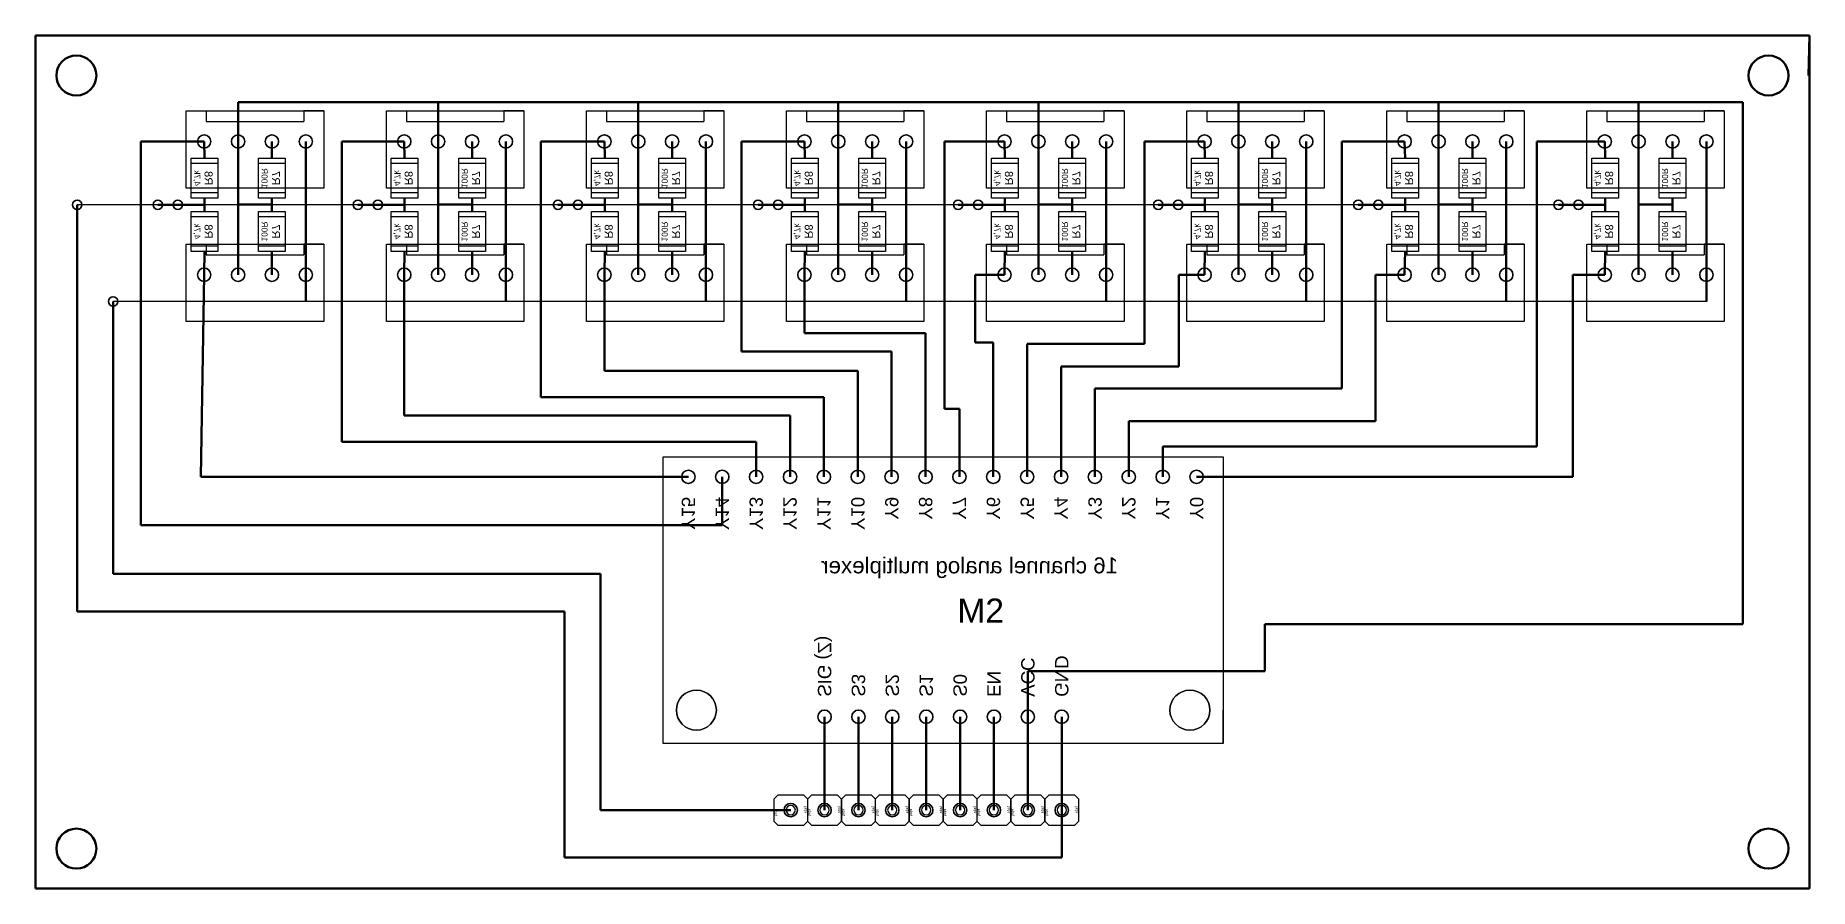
# Model space of a CAD drawing. Header units: millimetres. Extents: x -83 to 383, y 14 to 101.
# Drawn here: x 249.7 to 382.7, y 37.1 to 101.1 of the extents above; entities that cross this region are included whole.
import ezdxf
from ezdxf.enums import TextEntityAlignment as Align

# ---------------------------------------------------------------- set-up
doc = ezdxf.new("R2010")
doc.units = ezdxf.units.MM
for name, color, linetype, lineweight in [('Cesty', 90, 'Continuous', 106), ('Deska', 10, 'Continuous', 70), ('Díry', 106, 'Continuous', 35), ('Díry-šrouby', 10, 'Continuous', 70)]:
    doc.layers.add(name, color=color, linetype=linetype, lineweight=lineweight)
for name, color, linetype in [('Drátové propojky', 172, 'Continuous'), ('Díry-poznámky', 40, 'Continuous'), ('SMD součástky', 172, 'Continuous'), ('Součástky', 212, 'Continuous')]:
    doc.layers.add(name, color=color, linetype=linetype)
doc.styles.get("Standard").update_dxf_attribs({"font": 'arial.ttf'})

# ---------------------------------------------------------------- blocks, each defined once
blk = doc.blocks.new('*U152')
blk.add_circle((0, 0), 0.5)
blk = doc.blocks.new('*U153')
at = {"color": 0, "linetype": 'ByBlock', "lineweight": -2, "transparency": 16777216}
for p in [(-17.78, 0), (-15.24, 0), (-12.7, 0), (-10.16, 0), (-7.62, 0), (-5.08, 0), (-2.54, 0), (0, 0)]:
    blk.add_blockref('*U152', p, dxfattribs=at)
blk = doc.blocks.new('*U154')
blk.add_circle((0, 0), 0.5)
blk = doc.blocks.new('*U155')
at = {"color": 0, "linetype": 'ByBlock', "lineweight": -2, "transparency": 16777216}
for p in [(0, 0), (2.54, 0), (5.08, 0), (7.62, 0), (10.16, 0), (12.7, 0), (15.24, 0), (17.78, 0), (20.32, 0), (22.86, 0), (25.4, 0), (27.94, 0), (30.48, 0), (33.02, 0), (35.56, 0), (38.1, 0)]:
    blk.add_blockref('*U154', p, dxfattribs=at)
blk = doc.blocks.new('16-ch-analog-multiplexer')
for p, q in [((42, 21.5), (0, 21.5)), ((0, 21.5), (0, 0)), ((0, 21.5), (0, 20)), ((42, 0), (42, 21.5)), ((0, 0), (0, 2.5)), ((0, 0), (0, 2)), ((0, 0), (42, 0))]:
    blk.add_line(p, q)
for centre in [(2.5, 2.5), (39.5, 2.5)]:
    blk.add_circle(centre, 1.5)
for name, p in [('*U155', (2, 20)), ('*U153', (29.89, 2))]:
    blk.add_blockref(name, p)
at = {"char_height": 1, "rotation": 90}
for s, width, insert, attachment_point in [('Y0', 2.1173, (2, 18.5), 6), ('Y1', 2.1173, (4.54, 18.5), 6), ('Y2', 2.1173, (7.08, 18.5), 6), ('Y3', 2.1173, (9.62, 18.5), 6), ('Y4', 2.1173, (12.16, 18.5), 6), ('Y5', 2.1173, (14.7, 18.5), 6), ('Y6', 2.1173, (17.24, 18.5), 6), ('Y7', 2.1173, (19.78, 18.5), 6), ('Y8', 2.1173, (22.32, 18.5), 6), ('Y9', 2.1173, (24.86, 18.5), 6), ('Y10', 2.1173, (27.4, 18.5), 6), ('Y11', 2.1173, (29.94, 18.5), 6), ('Y12', 2.1173, (32.48, 18.5), 6), ('Y13', 2.1173, (35.02, 18.5), 6), ('Y14', 2.1173, (37.56, 18.5), 6), ('Y15', 2.1173, (40.1, 18.5), 6), ('SIG (Z)', 4.8487, (29.39, 3.5), 1), ('GND', 2.1173, (11.61, 3.5), 1), ('VCC', 2.1173, (14.15, 3.5), 1), ('EN', 2.1173, (16.69, 3.5), 1), ('S0', 2.1173, (19.23, 3.5), 1), ('S1', 2.1173, (21.77, 3.5), 1), ('S2', 2.1173, (24.31, 3.5), 1), ('S3', 2.1173, (26.85, 3.5), 1)]:
    blk.add_mtext_dynamic_manual_height_columns(s, width=width, gutter_width=9, heights=[0], dxfattribs=dict(at, insert=insert, attachment_point=attachment_point))
at = {"insert": (7.88, 13.96), "char_height": 1.2, "attachment_point": 1}
blk.add_mtext_dynamic_manual_height_columns('16 channel analog multiplexer', width=28.0301, gutter_width=9, heights=[0], dxfattribs=at)
blk.add_attdef('CISLO', (16.39, 9.07), '', height=1.8)
blk = doc.blocks.new('*U157')
blk.add_circle((0, 0), 0.5)
blk = doc.blocks.new('*U158')
at = {"color": 0, "linetype": 'ByBlock', "lineweight": -2, "transparency": 16777216}
for p in [(-7.62, 0), (-5.08, 0), (-2.54, 0), (0, 0)]:
    blk.add_blockref('*U157', p, dxfattribs=at)
blk = doc.blocks.new('4-pin-fan-connector')
for p, q in [((8.96, 2.3), (-1.34, 2.3)), ((-1.34, 2.3), (-1.34, -3.5)), ((-1.34, 2.3), (0.16, 2.3)), ((0.16, 2.3), (0.16, 1.5)), ((7.46, 1.5), (0.16, 1.5)), ((8.96, 2.3), (7.46, 2.3)), ((7.46, 2.3), (7.46, 1.5)), ((8.96, -3.5), (8.96, 2.3)), ((8.96, -3.5), (8.96, 0)), ((-1.34, -3.5), (8.96, -3.5))]:
    blk.add_line(p, q)
blk.add_blockref('*U158', (7.62, 0))
blk = doc.blocks.new('*U343')
at = {"layer": 'Součástky', "rotation": 180}
blk.add_blockref('4-pin-fan-connector', (3.81, -0.6), dxfattribs=at)
blk = doc.blocks.new('*U344')
at = {"layer": 'Součástky', "color": 0, "linetype": 'ByBlock', "lineweight": -2, "transparency": 16777216}
for p in [(0, 10), (15, 10), (30, 10), (45, 10), (60, 10), (75, 10), (90, 10), (105, 10), (0, 0), (15, 0), (30, 0), (45, 0), (60, 0), (75, 0), (90, 0), (105, 0)]:
    blk.add_blockref('*U343', p, dxfattribs=at)
blk = doc.blocks.new('Rezistor SMD')
for p, q in [((2.8, 1), (-0.2, 1)), ((-0.2, 1), (-0.2, -1)), ((0.2, 1), (0.2, -1)), ((2.8, 1), (2.3, 1)), ((2.8, 1), (2.4, 1)), ((2.4, 1), (2.4, -1)), ((2.8, -1), (2.8, 1)), ((-0.2, -1), (2.8, -1))]:
    blk.add_line(p, q)
for tag, height, p in [('R', 0.6, (1.3, 0)), ('VALUE', 0.45, (1.3, -0.78))]:
    blk.add_attdef(tag, text='', height=height).set_placement(p, align=Align.CENTER)
blk = doc.blocks.new('*U341')
at = {"layer": 'SMD součástky', "rotation": 90}
for p, values in [((-1.24, -1.3), {'R': 'R7', 'VALUE': '100R'}), ((3.81, -1.3), {'R': 'R8', 'VALUE': '4,7k'})]:
    blk.add_blockref('Rezistor SMD', p, dxfattribs=at).add_auto_attribs(values)
blk = doc.blocks.new('*U342')
at = {"layer": 'Součástky', "color": 0, "linetype": 'ByBlock', "lineweight": -2, "transparency": 16777216}
for p in [(0, 0), (15, 0), (30, 0), (45, 0), (60, 0), (75, 0), (90, 0), (105, 0), (0, -4), (15, -4), (30, -4), (45, -4), (60, -4), (75, -4), (90, -4), (105, -4)]:
    blk.add_blockref('*U341', p, dxfattribs=at)
blk = doc.blocks.new('*U345')
at = {"layer": 'Cesty'}
for p, q in [((1.27, 5), (1.27, -5)), ((-1.27, 0.26), (1.27, 0.26))]:
    blk.add_line(p, q, dxfattribs=at)
blk = doc.blocks.new('*U346')
at = {"layer": 'Cesty', "color": 0, "linetype": 'ByBlock', "lineweight": -2, "transparency": 16777216}
for p in [(0, 0), (15, 0), (30, 0), (45, 0), (60, 0), (75, 0), (90, 0), (105, 0)]:
    blk.add_blockref('*U345', p, dxfattribs=at)
blk = doc.blocks.new('*U347')
at = {"layer": 'Cesty'}
for p, q in [((-3.81, -5), (-3.81, 5)), ((-1.27, 3.76), (-1.27, 5)), ((3.78, 3.76), (3.81, 5)), ((-1.27, -3.24), (-1.27, -5)), ((3.78, -3.24), (3.81, -5))]:
    blk.add_line(p, q, dxfattribs=at)
blk = doc.blocks.new('*U348')
at = {"layer": 'Cesty', "color": 0, "linetype": 'ByBlock', "lineweight": -2, "transparency": 16777216}
for p in [(0, 0), (15, 0), (30, 0), (45, 0), (60, 0), (75, 0), (90, 0), (105, 0)]:
    blk.add_blockref('*U347', p, dxfattribs=at)
blk = doc.blocks.new('*U349')
at = {"layer": 'Cesty'}
for p, q in [((-1.925, 0), (0.075, 0)), ((0.075, 0), (1.575, 0))]:
    blk.add_line(p, q, dxfattribs=at)
at = {"layer": 'Díry'}
for centre in [(0.075, 0), (1.575, 0)]:
    blk.add_circle(centre, 0.35, dxfattribs=at)
blk = doc.blocks.new('*U350')
at = {"layer": 'Díry', "color": 0, "linetype": 'ByBlock', "lineweight": -2, "transparency": 16777216}
for p in [(0, 0), (15, 0), (30, 0), (45, 0), (60, 0), (75, 0), (90, 0), (105, 0)]:
    blk.add_blockref('*U349', p, dxfattribs=at)
blk = doc.blocks.new('*U351')
at = {"layer": 'Drátové propojky'}
blk.add_line((-6.75, 0), (6.75, 0), dxfattribs=at)
blk = doc.blocks.new('*U352')
at = {"layer": 'Drátové propojky', "color": 0, "linetype": 'ByBlock', "lineweight": -2, "transparency": 16777216}
for p in [(0, 0), (15, 0), (30, 0), (45, 0), (60, 0), (75, 0), (90, 0)]:
    blk.add_blockref('*U351', p, dxfattribs=at)
blk = doc.blocks.new('*U333')
at = {"layer": 'Cesty'}
blk.add_line((0, -1.48), (0, 1.48), dxfattribs=at)
blk = doc.blocks.new('*U334')
at = {"layer": 'Cesty', "color": 0, "linetype": 'ByBlock', "lineweight": -2, "transparency": 16777216}
for p in [(0, 0), (15, 0), (30, 0), (45, 0), (60, 0), (75, 0), (90, 0), (105, 0)]:
    blk.add_blockref('*U333', p, dxfattribs=at)
blk = doc.blocks.new('*U335')
at = {"layer": 'Cesty'}
blk.add_line((0, 1), (0, -1), dxfattribs=at)
blk = doc.blocks.new('*U336')
at = {"layer": 'Cesty', "color": 0, "linetype": 'ByBlock', "lineweight": -2, "transparency": 16777216}
for p in [(0, 0), (15, 0), (30, 0), (45, 0), (60, 0), (75, 0), (90, 0), (105, 0)]:
    blk.add_blockref('*U335', p, dxfattribs=at)
blk = doc.blocks.new('Oboustraný kolík přímý (1pin)')
for p, q in [((-2.5, -0.3), (-2.2, 0)), ((-0.3, 0), (-2.2, 0)), ((-0.3, 0), (0, -0.3)), ((-2.5, -0.3), (-2.5, -2)), ((0, -2), (0, -0.3)), ((-2.5, -2), (-2.2, -2.3)), ((-2.2, -2.3), (-0.3, -2.3)), ((0, -2), (-0.3, -2.3))]:
    blk.add_line(p, q)
blk.add_circle((-1.25, -1.15), 0.35)
at = {"char_height": 0.2, "attachment_point": 1}
for insert, rotation in [((-2.24, -0.84), 270), ((-0.24, -1.61), 90)]:
    blk.add_mtext_dynamic_manual_height_columns('řada', width=0.3606, gutter_width=12.5, heights=[0], dxfattribs=dict(at, insert=insert, rotation=rotation))
blk = doc.blocks.new('Oboustraný kolík přímý')
at = {"layer": 'Součástky'}
blk.add_blockref('Oboustraný kolík přímý (1pin)', (0, 0), dxfattribs=at)
blk = doc.blocks.new('*U337')
at = {"layer": 'Cesty'}
blk.add_blockref('Oboustraný kolík přímý', (1.25, 1.15), dxfattribs=at)
blk = doc.blocks.new('*U338')
at = {"layer": 'Cesty', "color": 0, "linetype": 'ByBlock', "lineweight": -2, "transparency": 16777216}
for p in [(0, 0), (2.54, 0), (5.08, 0), (7.62, 0), (10.16, 0), (12.7, 0), (15.24, 0), (17.78, 0), (20.32, 0)]:
    blk.add_blockref('*U337', p, dxfattribs=at)
blk = doc.blocks.new('*U353')
at = {"layer": 'Díry'}
blk.add_circle((0, 0), 0.5, dxfattribs=at)
blk = doc.blocks.new('*U354')
at = {"layer": 'Díry', "color": 0, "linetype": 'ByBlock', "lineweight": -2, "transparency": 16777216}
for p in [(0, 0), (2.54, 0), (5.08, 0), (7.62, 0), (0, -10), (2.54, -10), (5.08, -10), (7.62, -10)]:
    blk.add_blockref('*U353', p, dxfattribs=at)
blk = doc.blocks.new('*U339')
at = {"layer": 'Díry'}
blk.add_blockref('*U354', (0, 0), dxfattribs=at)
blk = doc.blocks.new('*U340')
at = {"layer": 'Díry', "color": 0, "linetype": 'ByBlock', "lineweight": -2, "transparency": 16777216}
for p in [(0, 0), (15, 0), (30, 0), (45, 0), (60, 0), (75, 0), (90, 0), (105, 0)]:
    blk.add_blockref('*U339', p, dxfattribs=at)

msp = doc.modelspace()

# ---------------------------------------------------------------- linework, layer by layer
at = {"layer": 'Cesty'}
for p, q in [((369.89, 96.12), (264.89, 96.12)), ((369.89, 96.12), (377.7, 96.12)), ((377.7, 96.12), (377.7, 56.97)), ((257.59, 93.17), (262.35, 93.17)), ((257.59, 93.17), (257.59, 64.39)), ((277.35, 93.17), (272.67, 93.17)), ((272.67, 93.17), (272.67, 70.63)), ((292.35, 93.17), (287.6, 93.17)), ((287.6, 93.17), (287.6, 73.98)), ((307.35, 93.17), (302.63, 93.17)), ((302.63, 93.17), (302.63, 77.42)), ((322.35, 93.17), (317.86, 93.17)), ((317.86, 93.17), (317.86, 73.11)), ((337.35, 93.17), (332.85, 93.17)), ((332.85, 93.17), (332.85, 77.99)), ((352.35, 93.17), (347.63, 93.17)), ((347.63, 93.17), (347.63, 74.63)), ((367.35, 93.17), (362.25, 93.17)), ((362.25, 93.17), (362.25, 70.29)), ((252.83, 88.42), (252.83, 57.91)), ((262.38, 87.92), (262.38, 88.92)), ((267.43, 87.92), (267.43, 88.92)), ((277.38, 87.92), (277.38, 88.92)), ((282.43, 87.92), (282.43, 88.92)), ((292.38, 87.92), (292.38, 88.92)), ((297.43, 87.92), (297.43, 88.92)), ((307.38, 87.92), (307.38, 88.92)), ((312.43, 87.92), (312.43, 88.92)), ((322.38, 87.92), (322.38, 88.92)), ((327.43, 87.92), (327.43, 88.92)), ((337.38, 87.92), (337.38, 88.92)), ((342.43, 87.92), (342.43, 88.92)), ((352.38, 87.92), (352.38, 88.92)), ((357.43, 87.92), (357.43, 88.92)), ((367.38, 87.92), (367.38, 88.92)), ((372.43, 87.92), (372.43, 88.92)), ((262.1, 68.01), (262.35, 83.17)), ((277.35, 83.17), (277.35, 72.61)), ((292.35, 83.17), (292.35, 75.97)), ((307.35, 83.17), (307.35, 78.78)), ((322.35, 83.17), (320.14, 83.17)), ((320.14, 83.17), (320.14, 78.1)), ((337.35, 83.17), (335.42, 83.17)), ((335.42, 83.17), (335.42, 76.28)), ((352.35, 83.17), (350.16, 83.17)), ((350.16, 83.17), (350.16, 72.19)), ((367.35, 83.17), (364.95, 83.17)), ((364.95, 83.17), (364.95, 68.01)), ((255.52, 76.23), (255.52, 81.17)), ((307.35, 78.78), (316.43, 78.78)), ((316.43, 78.78), (316.43, 68.01)), ((302.63, 77.42), (313.89, 77.42)), ((313.89, 77.42), (313.89, 68.01)), ((320.14, 78.1), (321.51, 78.1)), ((321.51, 78.1), (321.51, 68.01)), ((332.85, 77.99), (324.05, 77.99)), ((324.05, 77.99), (324.05, 68.01)), ((255.52, 76.23), (255.52, 60.73)), ((292.35, 75.97), (311.35, 75.97)), ((311.35, 75.97), (311.35, 68.01)), ((335.42, 76.28), (326.59, 76.28)), ((326.59, 76.28), (326.59, 68.01)), ((347.63, 74.63), (329.13, 74.63)), ((329.13, 74.63), (329.13, 68.01)), ((287.6, 73.98), (308.81, 73.98)), ((308.81, 73.98), (308.81, 68.01)), ((277.35, 72.61), (306.27, 72.61)), ((306.27, 72.61), (306.27, 68.01)), ((317.86, 73.11), (318.97, 73.11)), ((318.97, 73.11), (318.97, 68.01)), ((350.16, 72.19), (331.67, 72.19)), ((331.67, 72.19), (331.67, 68.01)), ((272.67, 70.63), (303.73, 70.63)), ((303.73, 70.63), (303.73, 68.01)), ((362.25, 70.29), (334.21, 70.29)), ((334.21, 70.29), (334.21, 68.01)), ((298.65, 68.01), (262.1, 68.01)), ((301.19, 68.01), (301.19, 64.39)), ((364.95, 68.01), (336.75, 68.01)), ((257.59, 64.39), (258.35, 64.39)), ((301.19, 64.39), (258.35, 64.39)), ((255.52, 60.73), (292.06, 60.73)), ((292.06, 60.73), (292.06, 43.01)), ((252.83, 57.91), (289.37, 57.91)), ((289.37, 57.91), (289.37, 39.45)), ((377.7, 56.97), (341.88, 56.97)), ((341.88, 56.97), (341.88, 53.44)), ((341.88, 53.44), (324.1, 53.44)), ((324.1, 53.44), (324.1, 50.01)), ((308.86, 50.01), (308.86, 43.01)), ((311.4, 50.01), (311.4, 43.01)), ((313.94, 50.01), (313.94, 43.01)), ((316.48, 50.01), (316.48, 43.01)), ((319.02, 50.01), (319.02, 43.01)), ((321.56, 50.01), (321.56, 43.01)), ((324.1, 50.01), (324.1, 43.01)), ((326.64, 50.01), (326.64, 43.01)), ((306.32, 43.01), (292.06, 43.01)), ((326.64, 39.45), (326.64, 43.01)), ((289.37, 39.45), (326.64, 39.45))]:
    msp.add_line(p, q, dxfattribs=at)
at = {"layer": 'Deska'}
for p, q in [((382.7, 101.12), (249.7, 101.12)), ((249.7, 101.12), (249.7, 37.12)), ((382.7, 96.12), (382.7, 101.12)), ((382.7, 37.12), (382.7, 101.12)), ((249.7, 37.12), (382.7, 37.12))]:
    msp.add_line(p, q, dxfattribs=at)
at = {"layer": 'Drátové propojky'}
for p, q in [((258.88, 88.42), (252.83, 88.42)), ((269.97, 81.17), (255.52, 81.17)), ((374.97, 81.17), (269.97, 81.17))]:
    msp.add_line(p, q, dxfattribs=at)
at = {"layer": 'Díry'}
for centre, radius in [((252.83, 88.42), 0.35), ((255.52, 81.17), 0.35), ((298.65, 68.01), 0.5), ((301.19, 68.01), 0.5), ((303.73, 68.01), 0.5), ((306.27, 68.01), 0.5), ((308.81, 68.01), 0.5), ((311.35, 68.01), 0.5), ((313.89, 68.01), 0.5), ((316.43, 68.01), 0.5), ((318.97, 68.01), 0.5), ((321.51, 68.01), 0.5), ((324.05, 68.01), 0.5), ((326.59, 68.01), 0.5), ((329.13, 68.01), 0.5), ((331.67, 68.01), 0.5), ((334.21, 68.01), 0.5), ((336.75, 68.01), 0.5), ((308.86, 50.01), 0.5), ((311.4, 50.01), 0.5), ((313.94, 50.01), 0.5), ((316.48, 50.01), 0.5), ((319.02, 50.01), 0.5), ((321.56, 50.01), 0.5), ((324.1, 50.01), 0.5), ((326.64, 50.01), 0.5), ((306.32, 43.01), 0.5), ((308.86, 43.01), 0.5), ((311.4, 43.01), 0.5), ((313.94, 43.01), 0.5), ((316.48, 43.01), 0.5), ((319.02, 43.01), 0.5), ((321.56, 43.01), 0.5), ((324.1, 43.01), 0.5), ((326.64, 43.01), 0.5)]:
    msp.add_circle(centre, radius, dxfattribs=at)
at = {"layer": 'Díry-poznámky'}
for centre in [(299.25, 50.51), (336.25, 50.51)]:
    msp.add_circle(centre, 1.5, dxfattribs=at)
at = {"layer": 'Díry-šrouby'}
msp.add_line((382.7, 101.12), (382.63, 98.12), dxfattribs=at)
for centre in [(252.77, 98.12), (379.63, 98.12), (252.77, 40.12), (379.63, 40.12)]:
    msp.add_circle(centre, 1.5, dxfattribs=at)

# ---------------------------------------------------------------- block references
at = {"layer": 'Cesty', "xscale": -1}
for name, p in [('*U334', (369.89, 94.65)), ('*U348', (371.16, 88.17)), ('*U346', (371.16, 88.17)), ('*U336', (374.97, 82.17)), ('*U338', (326.64, 43.01))]:
    msp.add_blockref(name, p, dxfattribs=at)
at = {"layer": 'Drátové propojky', "xscale": -1}
msp.add_blockref('*U352', (357.13, 88.42), dxfattribs=at)
at = {"layer": 'Díry', "xscale": -1}
for name, p in [('*U340', (374.97, 93.17)), ('*U350', (365.45, 88.42))]:
    msp.add_blockref(name, p, dxfattribs=at)
at = {"layer": 'Součástky', "xscale": -1, "rotation": 180}
msp.add_blockref('*U344', (266.16, 92.57), dxfattribs=at)
at = {"layer": 'Součástky', "xscale": -1}
msp.add_blockref('*U342', (371.19, 90.42), dxfattribs=at)
at = {"layer": 'Součástky'}
ref = msp.add_blockref('16-ch-analog-multiplexer', (338.75, 48.01), dxfattribs=dict(at, xscale=-1))
ref.add_attrib('CISLO', 'M2', (318.82, 57.08), dxfattribs={"layer": '0', "height": 1.8})

doc.saveas('drawing.dxf')
